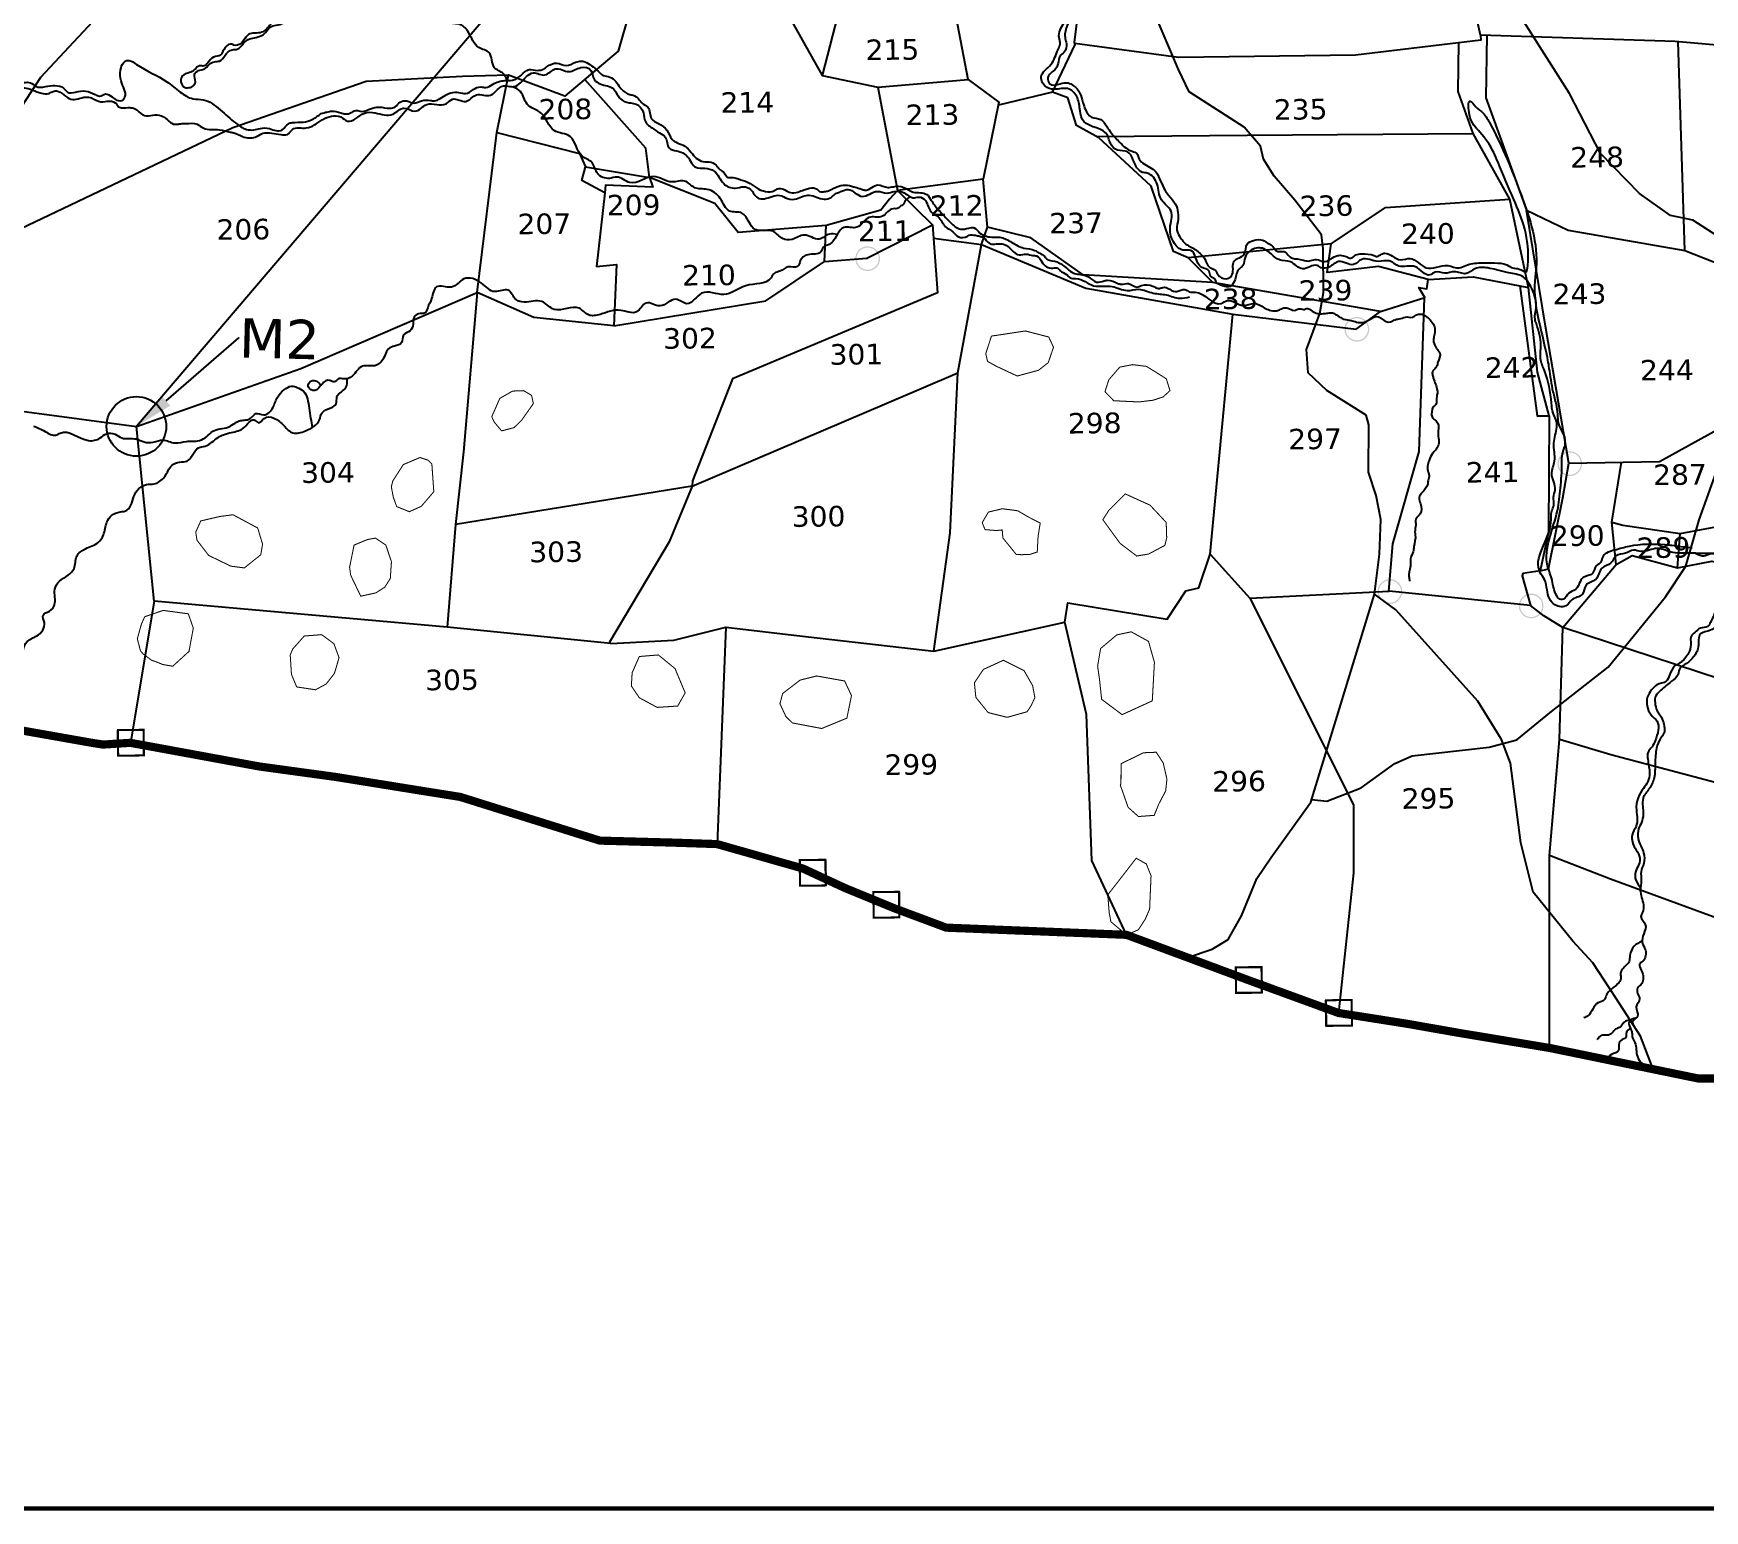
# Model space of a CAD drawing. Header units: inches. Extents: x 738765 to 747376, y 1643863 to 1647570.
# Drawn here: x 743136 to 744769, y 1643863 to 1645306 of the extents above; entities that cross this region are included whole.
import ezdxf
from ezdxf import colors
from ezdxf.entities.mleader import LeaderData, LeaderLine
from ezdxf.enums import TextEntityAlignment as Align
from ezdxf.math import Vec2, Vec3

# ---------------------------------------------------------------- set-up
doc = ezdxf.new("R2010")
doc.units = ezdxf.units.IN
doc.header["$MEASUREMENT"] = 0
doc.linetypes.add('ACAD_ISO02W100', pattern=[15, 12, -3])
doc.linetypes.add('DOT2', pattern=[0.125, 0, -0.125])
for name, color, linetype in [('HILLL', 17, 'Continuous'), ('PLOT', 7, 'Continuous'), ('PLOT NO', 7, 'Continuous'), ('ROADS', 6, 'Continuous'), ('TANKS-STREAM', 4, 'Continuous'), ('VILLAGE BOUNDRY', 5, 'Continuous'), ('VILLAGE STONES', 240, 'Continuous')]:
    doc.layers.add(name, color=color, linetype=linetype)
doc.styles.get("Standard").update_dxf_attribs({"font": 'verdana.ttf'})

msp = doc.modelspace()

# ---------------------------------------------------------------- hatches: boundary and pattern name
at = {"layer": 'VILLAGE STONES'}
h = msp.add_hatch(color=256, dxfattribs=at)
edge = h.paths.add_edge_path(flags=16)
edge.add_arc((743951.6, 1645085.9), 10.8, 0.6075, 360.6075)
edge = h.paths.add_edge_path()
edge.add_arc((743951.6, 1645085.9), 12.1, 0.6075, 360.6075)
h = msp.add_hatch(color=256, dxfattribs=at)
edge = h.paths.add_edge_path(flags=16)
edge.add_arc((744429.6, 1645016.9), 10.8, 0.6075, 360.6075)
edge = h.paths.add_edge_path()
edge.add_arc((744429.6, 1645016.9), 12.1, 0.6075, 360.6075)
h = msp.add_hatch(color=256, dxfattribs=at)
edge = h.paths.add_edge_path(flags=16)
edge.add_arc((744637.6, 1644885.7), 10.8, 0.6075, 360.6075)
edge = h.paths.add_edge_path()
edge.add_arc((744637.6, 1644885.7), 12.1, 0.6075, 360.6075)
h = msp.add_hatch(color=256, dxfattribs=at)
edge = h.paths.add_edge_path(flags=16)
edge.add_arc((744461.9, 1644760.8), 10.8, 0.6075, 360.6075)
edge = h.paths.add_edge_path()
edge.add_arc((744461.9, 1644760.8), 12.1, 0.6075, 360.6075)
h = msp.add_hatch(color=256, dxfattribs=at)
edge = h.paths.add_edge_path(flags=16)
edge.add_arc((744599.9, 1644746.8), 10.8, 0.6075, 360.6075)
edge = h.paths.add_edge_path()
edge.add_arc((744599.9, 1644746.8), 12.1, 0.6075, 360.6075)

# ---------------------------------------------------------------- linework, layer by layer
at = {"layer": 'HILLL', "linetype": 'DOT2', "const_width": 1}
for points in [[(744076.8, 1644981.1), (744097.7, 1644971.3), (744118.5, 1644976.9), (744128, 1644984.3), (744133.2, 1644999.4), (744128.5, 1645009.4), (744111.5, 1645013.8), (744105.7, 1645015.3), (744091.9, 1645013.2), (744072.6, 1645010.3), (744067, 1644993.3), (744068.7, 1644985.6), (744076.8, 1644981.1)], [(744183.5, 1644956), (744192, 1644947.2), (744203.6, 1644946.6), (744216.7, 1644946), (744230.2, 1644947.6), (744240.2, 1644950.8), (744247, 1644957), (744243.4, 1644968.6), (744232.6, 1644975.4), (744224, 1644980.7), (744210.5, 1644982.4), (744197.9, 1644980), (744187.2, 1644967.6), (744183.5, 1644956)], [(743584.3, 1644931.5), (743592.2, 1644949.5), (743604.7, 1644956.6), (743615.5, 1644957), (743623.2, 1644952.4), (743625, 1644944.4), (743613.4, 1644928), (743606.1, 1644920.9), (743594, 1644917.7), (743586.9, 1644926.1), (743584.3, 1644931.5)], [(743487.6, 1644868.8), (743497.9, 1644884.8), (743514.2, 1644891.7), (743522, 1644889.1), (743525.8, 1644885.3), (743527.7, 1644858.3), (743515.4, 1644844), (743503.8, 1644838.8), (743491.4, 1644843.8), (743488.1, 1644853.1), (743486.2, 1644863.1), (743487.6, 1644868.8)], [(744198.2, 1644807.9), (744214.5, 1644795.5), (744226.2, 1644797.5), (744242, 1644805.9), (744243.8, 1644813.3), (744243.3, 1644828.3), (744233.4, 1644838.9), (744227.5, 1644845.2), (744210.2, 1644853), (744203.3, 1644856.2), (744187.1, 1644839.9), (744181.4, 1644831), (744198.2, 1644807.9)], [(743296.3, 1644811), (743307.7, 1644796.1), (743329.5, 1644785.6), (743342.6, 1644783.9), (743352.4, 1644791.8), (743358.6, 1644796.7), (743360.4, 1644807.1), (743355.6, 1644822.9), (743331.5, 1644835.8), (743319, 1644834.2), (743300, 1644829.8), (743295.1, 1644818.9), (743296.3, 1644811)], [(744063.5, 1644828.1), (744069.5, 1644838.4), (744083.2, 1644841.7), (744098.3, 1644839.7), (744108.1, 1644833.9), (744120.2, 1644827.7), (744118.1, 1644814.5), (744117.3, 1644799.4), (744110, 1644797.1), (744102.4, 1644796.8), (744096.8, 1644797), (744083.7, 1644813.2), (744083.1, 1644821), (744077.5, 1644820.4), (744066.3, 1644821.3), (744063.5, 1644828.1)], [(743445.4, 1644784.5), (743449.8, 1644806.2), (743463.1, 1644811.7), (743470.7, 1644813), (743480.8, 1644806.2), (743486.3, 1644790), (743485.2, 1644773.6), (743479.8, 1644765.1), (743471, 1644759.5), (743456.3, 1644756.3), (743446.5, 1644776.7), (743445.4, 1644784.5)], [(743272.6, 1644687.9), (743288.5, 1644702.4), (743292.7, 1644725.1), (743287.8, 1644739.1), (743263.3, 1644742.4), (743245.2, 1644736.2), (743242, 1644729), (743238, 1644714.7), (743241.1, 1644702.8), (743243.8, 1644699.8), (743251.9, 1644693.8), (743258, 1644691.6), (743262.8, 1644689.6), (743272.6, 1644687.9)], [(743389.9, 1644704.8), (743401.1, 1644717.4), (743418.2, 1644718.7), (743430.1, 1644709.9), (743435.1, 1644696.2), (743430.6, 1644680.9), (743422.6, 1644670.6), (743412.1, 1644664.9), (743393.7, 1644667.7), (743388.6, 1644680), (743387.4, 1644698.9), (743389.9, 1644704.8)], [(744180.2, 1644655.6), (744200.2, 1644640.6), (744229.7, 1644654.1), (744231.8, 1644691.6), (744226, 1644712.2), (744209.1, 1644721.5), (744195, 1644718.5), (744179.2, 1644705.2), (744176.3, 1644688), (744178.2, 1644674.6), (744180.2, 1644655.6)], [(743721.5, 1644681.6), (743728.5, 1644697.4), (743747.1, 1644698.9), (743763.4, 1644685.6), (743773.3, 1644661.9), (743766, 1644649), (743745.9, 1644647.7), (743728.5, 1644657.1), (743720.7, 1644668.6), (743721.5, 1644681.6)], [(744057.3, 1644657.5), (744069.4, 1644642.6), (744088, 1644638), (744107.5, 1644643.5), (744111.1, 1644649.1), (744115, 1644657.1), (744112.8, 1644668.9), (744104.4, 1644683.6), (744084.2, 1644693.7), (744064.7, 1644684.8), (744055.9, 1644671.8), (744057.3, 1644657.5)], [(743878.1, 1644632.5), (743906.7, 1644627.1), (743931.3, 1644637.2), (743935.8, 1644659.2), (743929.1, 1644673.5), (743901.7, 1644678.4), (743885.5, 1644674.3), (743868.5, 1644661.2), (743865.9, 1644651.3), (743871.7, 1644638.7), (743878.1, 1644632.5)], [(744199.1, 1644573.6), (744199.2, 1644592.7), (744221.1, 1644603.4), (744233.6, 1644603.9), (744240.4, 1644593.4), (744244, 1644577.7), (744242.8, 1644566.2), (744236, 1644553.2), (744231.6, 1644542.3), (744216.2, 1644541.1), (744206.1, 1644550.1), (744198.5, 1644571.7), (744199.1, 1644573.6)], [(744187.6, 1644447.2), (744186.2, 1644464.6), (744202.6, 1644485.7), (744214, 1644500.4), (744223.9, 1644494.8), (744228.5, 1644483.2), (744227.7, 1644464.9), (744227.1, 1644450.7), (744222.9, 1644441), (744216.1, 1644430.5), (744204.5, 1644425.6), (744189.3, 1644438.3), (744187.6, 1644447.2)]]:
    msp.add_lwpolyline(points, dxfattribs=at)
at = {"layer": 'PLOT', "color": 5, "const_width": 4.23}
msp.add_lwpolyline([(738766.6, 1647314.5), (747349.1, 1647314.5), (747349.1, 1643865.5), (738766.6, 1643865.5)], close=True, dxfattribs=at)
at = {"layer": 'PLOT', "color": 3}
msp.add_lwpolyline([(738766.6, 1647314.5), (747349.1, 1647314.5), (747349.1, 1643865.5), (738766.6, 1643865.5)], close=True, dxfattribs=at)
at = {"layer": 'PLOT'}
for points in [[(744918.7, 1645413.3), (744920.4, 1645409.4), (744914.9, 1645282.7), (744740.5, 1645298), (744550.4, 1645304.2), (744524, 1645423.9)], [(743961.5, 1645253.5), (744049.8, 1645260.9), (744032.1, 1645353.1), (743939.6, 1645391.2), (743907.1, 1645264.9)], [(744132.1, 1645248.4), (744154.4, 1645295), (744153.6, 1645297.1), (744158.9, 1645339.2), (744131.7, 1645395.5)], [(743855, 1645357.8), (743907.1, 1645264.9), (743961.5, 1645253.5), (743980.9, 1645152.5), (744015, 1645118.8), (744019.9, 1645052.5), (743819.6, 1644968.5), (743780.5, 1644868.8), (743780.1, 1644863.6), (743757.8, 1644809.3), (743699.5, 1644711.3), (743700.5, 1644710.2), (743762.3, 1644713.4), (743813, 1644726), (743804.5, 1644514.2)], [(743718.5, 1645326), (743707.7, 1645288.5), (743655.8, 1645244.6), (743600.7, 1645265.1), (743555.7, 1645263.9), (743461.6, 1645259), (743331.3, 1645213.5), (743103.3, 1645105.2), (743022.3, 1645092.2)], [(744550.4, 1645304.2), (744550.8, 1645299.3), (744428.4, 1645284.7), (744255.3, 1645282.5), (744154, 1645296.1)], [(744175.2, 1645205.1), (744322.3, 1645206.6), (744543.2, 1645208.2), (744528.6, 1645249), (744529.2, 1645296.7)], [(744556.5, 1645304), (744555.5, 1645242.9), (744595.5, 1645133.3), (744636.1, 1645113.8), (744750.1, 1645094), (744917.6, 1645028.1)], [(744750.1, 1645094), (744743.4, 1645297.8)], [(743397.8, 1644978.7), (743570, 1645053), (743589.4, 1645209.1), (743600.7, 1645265.1)], [(743589.4, 1645209.1), (743670.2, 1645188.6), (743675.9, 1645175.6), (743738.5, 1645165.1), (743735, 1645193.7), (743675.2, 1645261)], [(744049.8, 1645260.9), (744079.9, 1645238.6), (744064.3, 1645163.5), (743980.9, 1645152.5)], [(744062.7, 1645099.7), (744164.7, 1645057.1), (744308.4, 1645031.7), (744428.8, 1645017.2), (744452.6, 1645034.3), (744496.1, 1645047.9), (744490.3, 1645057.6), (744498, 1645056.6), (744499.4, 1645065.7), (744450.6, 1645078.3), (744400.7, 1645072.5), (744404.6, 1645100.5), (744264.7, 1645086.7), (744250.4, 1645092.8), (744228.6, 1645156.8), (744177.4, 1645203.9), (744155.7, 1645216.1), (744147.2, 1645242.9), (744132.1, 1645248.4), (744079.4, 1645235.9)], [(744404.6, 1645100.5), (744457.7, 1645135.7), (744579.1, 1645144), (744543.2, 1645208.2)], [(743738.5, 1645165.1), (743741.6, 1645155.6), (743695.4, 1645157.7), (743694.7, 1645150.1), (743672.3, 1645162.3), (743675.9, 1645175.6)], [(743703.6, 1645020.3), (743852, 1645044.7), (743909.5, 1645083.1), (743910.9, 1645118.4), (743825, 1645111.5), (743802.4, 1645139.9), (743738.5, 1645165.1)], [(744016, 1645105.9), (744062.7, 1645099.7), (744068.8, 1645116.6), (744064.3, 1645163.5)], [(743694.7, 1645150.1), (743686.8, 1645078.1), (743706.3, 1645080.3), (743703.6, 1645020.3), (743625.4, 1645028.3), (743570, 1645053), (743556.6, 1644897.3), (743548.8, 1644826.2), (743540.8, 1644726.2), (743254.4, 1644751.3), (743237.1, 1644922.1)], [(743980.9, 1645152.5), (743972.8, 1645143.9), (743964.5, 1645133.1), (743910.9, 1645118.4)], [(744588.8, 1645059.4), (744597.3, 1645057.8), (744579.1, 1645144)], [(744608.7, 1644781.2), (744616.8, 1644782.9), (744630.8, 1644852.2), (744636.8, 1644886.1), (744614, 1645020), (744595.5, 1645133.3)], [(743909.5, 1645083.1), (743950.8, 1645086.3), (744015, 1645118.8)], [(744288.9, 1645062.6), (744162.1, 1645070), (744110.9, 1645106.2), (744068.8, 1645116.6)], [(743780.1, 1644863.6), (743970.2, 1644944.8), (744039.8, 1644974.5), (744062.7, 1645099.7)], [(744452.6, 1645034.3), (744288.9, 1645062.6), (744264.7, 1645086.7)], [(744499.4, 1645065.7), (744543.2, 1645068.3), (744588.8, 1645059.4), (744605.8, 1644932.5), (744617.4, 1644932.4), (744616.8, 1644819.1), (744608.7, 1644781.2), (744591.8, 1644778.5), (744591.1, 1644776.2), (744599.1, 1644747.2)], [(744460.9, 1644761.1), (744464.6, 1644807.5), (744490.6, 1644897.5), (744495.6, 1645047.7)], [(744617.4, 1644932.4), (744606.2, 1644975), (744597.3, 1645057.8)], [(744016.1, 1644702.5), (744144.2, 1644730.8), (744147.3, 1644749.7), (744244.2, 1644733.7), (744262.4, 1644761.5), (744275.2, 1644764.3), (744286.1, 1644797.4), (744308.4, 1645031.7)], [(742937.2, 1644966.1), (743017.6, 1644951.2), (743237.1, 1644922.1), (743397.8, 1644978.7)], [(743813, 1644726), (743882.5, 1644717.8), (744016.1, 1644702.5), (744032.1, 1644818.1), (744039.8, 1644974.5)], [(744636.8, 1644886.1), (744725.3, 1644887.8), (744813.1, 1644936.3)], [(744682.8, 1644787.2), (744678.6, 1644828.5), (744688.2, 1644887.1)], [(743780.1, 1644863.6), (743548.8, 1644826.2)], [(744678.6, 1644828.5), (744689.5, 1644825.7), (744745.6, 1644817.5), (744790.7, 1644825.9)], [(744742.9, 1644784), (744745.6, 1644817.5)], [(744286.1, 1644797.4), (744325, 1644754.4), (744426.4, 1644552.4), (744426.4, 1644486.1), (744411.6, 1644349.3)], [(745027.4, 1644595.5), (744630.8, 1644725.6), (744682.8, 1644787.2), (744698.6, 1644796), (744742.9, 1644784), (744776.5, 1644790.6), (744831.8, 1644777.8), (744960.5, 1644740.8)], [(743254.4, 1644751.3), (743231.2, 1644613.1)], [(744325, 1644754.4), (744461.1, 1644761.1)], [(744631, 1644725.8), (744612.2, 1644737.2), (744599.1, 1644747.2), (744461.1, 1644761.1)], [(743700.5, 1644710.2), (743540.8, 1644726.2)], [(744204.5, 1644425.6), (744170.5, 1644498.1), (744165.4, 1644640.7), (744144.2, 1644730.8)], [(744617.7, 1644315.1), (744617.9, 1644503), (744627.6, 1644616.2), (744630.8, 1644725.6)], [(745007.1, 1644514), (744677.7, 1644601.3), (744627.6, 1644616.2)], [(744956.9, 1644377.9), (744852.2, 1644415.9), (744677.5, 1644479.9), (744617.9, 1644503)]]:
    msp.add_lwpolyline(points, dxfattribs=at)
at = {"layer": 'PLOT NO'}
for points in [[(743244.1, 1644625.8), (743244.4, 1644600.8), (743219.3, 1644600.5), (743219, 1644625.6), (743244.1, 1644625.8)], [(743910.3, 1644498.9), (743910.6, 1644473.8), (743885.5, 1644473.5), (743885.3, 1644498.6), (743910.3, 1644498.9)], [(743982.3, 1644467.6), (743982.5, 1644442.6), (743957.5, 1644442.3), (743957.2, 1644467.4), (743982.3, 1644467.6)], [(744336.4, 1644394.1), (744336.6, 1644369.1), (744311.6, 1644368.8), (744311.3, 1644393.9), (744336.4, 1644394.1)], [(744424.5, 1644362), (744424.8, 1644336.9), (744399.7, 1644336.7), (744399.4, 1644361.7), (744424.5, 1644362)]]:
    msp.add_lwpolyline(points, dxfattribs=at)
at = {"layer": 'ROADS'}
for points in [[(744848.5, 1645065.3), (744757.8, 1645123.6), (744736, 1645128), (744705.8, 1645149.4), (744667.8, 1645188.7), (744637.5, 1645247.1), (744577.9, 1645341.3), (744511.7, 1645419.4), (744404.7, 1645488.7), (744320.2, 1645534.8), (744310.7, 1645556.3), (744303.3, 1645594.4), (744149.1, 1645735.4), (744123.6, 1645760.2), (744120.8, 1645761.7)], [(742772.4, 1644654.8), (742799, 1644718.6), (742849.2, 1644846.4), (742956.6, 1644976.4), (743111.5, 1645213.8), (743143.6, 1645263.1), (743217.6, 1645342.4)], [(744719.1, 1644294.3), (744706.8, 1644326.7), (744682.2, 1644364.5), (744660.3, 1644398.1), (744640.6, 1644419.4), (744601.7, 1644467.4), (744589.9, 1644515.5), (744579.8, 1644593.2), (744570.8, 1644616.4), (744547.9, 1644653.8), (744467.6, 1644743.1), (744446.9, 1644758.2), (744451.6, 1644797.4), (744453, 1644831.1), (744448.4, 1644854.5), (744441, 1644877.5), (744441.4, 1644923.7), (744438.8, 1644933), (744400.3, 1644957.1), (744382, 1644974.4), (744380.4, 1644997.2), (744393.4, 1645032.2), (744397, 1645052.7), (744396.6, 1645095.6), (744395.1, 1645109.1), (744369, 1645142.9), (744348.7, 1645166.3), (744338.4, 1645183.2), (744335.5, 1645195.8), (744319.5, 1645214.2), (744265.6, 1645248.7), (744255.2, 1645270.7), (744231, 1645327.8)], [(744385.2, 1644557.6), (744400.1, 1644556.1), (744433.8, 1644569.1), (744466.6, 1644592.9), (744483.7, 1644600.3), (744558.9, 1644609), (744585.8, 1644616), (744618.1, 1644642.3), (744675, 1644687.1), (744731.3, 1644755.7), (744750.9, 1644785.6), (744764, 1644831), (744803.1, 1644939.5)], [(744264, 1644403.5), (744288.3, 1644411.5), (744303.9, 1644421.1), (744317, 1644444.1), (744331.9, 1644480.5), (744345.6, 1644500.7), (744384.5, 1644555.3), (744446.9, 1644758.2)]]:
    msp.add_lwpolyline(points, dxfattribs=at)
at = {"layer": 'TANKS-STREAM'}
for points in [[(742452, 1645672.5), (742462.8, 1645672.8), (742477.4, 1645677.6), (742487.2, 1645674.8), (742497.3, 1645678.8), (742508.3, 1645676.3), (742523.6, 1645678.9), (742537.3, 1645674.6), (742553.4, 1645676.3), (742564.6, 1645670.7), (742578, 1645668.6), (742589.7, 1645659.1), (742593.5, 1645651.8), (742600.1, 1645648.5), (742608, 1645637), (742614.2, 1645625.1), (742626.2, 1645616.7), (742632.4, 1645602.6), (742641.5, 1645599.2), (742650.3, 1645596.8), (742655.6, 1645595.1), (742661.8, 1645586.6), (742676.7, 1645585.5), (742686, 1645577.6), (742694.6, 1645571.1), (742703.6, 1645570.8), (742710.1, 1645569.3), (742721.8, 1645558), (742739, 1645554.7), (742745.9, 1645546), (742749.7, 1645538.5), (742758.6, 1645534.8), (742765, 1645532.8), (742773.4, 1645524), (742781.3, 1645519.4), (742789.8, 1645515.1), (742795.7, 1645513.7), (742801.6, 1645504.1), (742804.8, 1645495.7), (742813.1, 1645490.9), (742818.6, 1645488.7), (742825.8, 1645481.5), (742830.6, 1645476.4), (742838.7, 1645473.8), (742848.8, 1645467.5), (742854.5, 1645464.3), (742859.8, 1645462.9), (742869.8, 1645453.5), (742876, 1645446.1), (742889.5, 1645440.9), (742898.1, 1645432.7), (742904.3, 1645427.6), (742916, 1645424.3), (742923.9, 1645416.5), (742930.6, 1645408.9), (742942.3, 1645404.4), (742951.5, 1645398.3), (742955.8, 1645391.2), (742960.2, 1645386.7), (742972.6, 1645382.5), (742976.8, 1645374.2), (742991.9, 1645362.2), (742997, 1645355.7), (743004.2, 1645348.9), (743007.9, 1645341.7), (743009.2, 1645336.2), (743013.7, 1645331.4), (743015.7, 1645324.8), (743018.2, 1645321), (743017.4, 1645313.7), (743018.3, 1645308.4), (743023.5, 1645299.7), (743032.4, 1645297), (743039.9, 1645292.7), (743045.8, 1645285.7), (743050.3, 1645282.3), (743055.3, 1645282.2), (743062.4, 1645277.8), (743067.5, 1645274.5), (743072.3, 1645275.2), (743079.3, 1645272.5), (743086.9, 1645268), (743089.6, 1645264.6), (743097.9, 1645263.4), (743107.5, 1645262.6), (743116.4, 1645258.5), (743126.9, 1645257.8), (743133.6, 1645257.7), (743139.3, 1645254), (743142.9, 1645253.3), (743148.4, 1645253.9), (743157.8, 1645254.9), (743165.9, 1645252.4), (743169.7, 1645248.6), (743177.7, 1645248.6), (743187.7, 1645249.5), (743196.7, 1645246.2), (743201.2, 1645244.7), (743206.8, 1645246.7), (743213.3, 1645243.9), (743217.8, 1645240.8), (743224.2, 1645241.1), (743225.9, 1645243.6), (743222.1, 1645259.4), (743221.7, 1645270.1), (743224.8, 1645277.6), (743227.5, 1645279.3), (743237.3, 1645275.6), (743266.7, 1645258.7), (743279.9, 1645248.5), (743292.5, 1645242.1), (743302.5, 1645241.1), (743319, 1645231.2), (743334, 1645218.4), (743344.7, 1645212.1), (743351.7, 1645211.7), (743358.2, 1645213.1), (743367.2, 1645212.9), (743373.5, 1645210.9), (743379.5, 1645211.8), (743385.6, 1645217.7), (743389.4, 1645218.8), (743400.1, 1645219.3), (743408.8, 1645221.8), (743413.5, 1645224.6), (743417.7, 1645227.5), (743423.3, 1645229.1), (743428, 1645229.9), (743436.8, 1645228.3), (743441.3, 1645227.2), (743447.1, 1645228.6), (743449.8, 1645230.4), (743457.6, 1645229.7), (743465.9, 1645232.3), (743474.1, 1645233.9), (743484.8, 1645232.8), (743489.9, 1645234.1), (743494.7, 1645238.7), (743501.4, 1645240), (743508.4, 1645237.8), (743515.7, 1645240.1), (743524.3, 1645240.5), (743528.5, 1645240), (743534, 1645242.3), (743540.4, 1645246.2), (743548.3, 1645248.4), (743555.6, 1645247.4), (743558.5, 1645247.1), (743566.3, 1645251), (743573.6, 1645253.6), (743578.6, 1645253), (743585.1, 1645256), (743597.2, 1645259.8), (743602.3, 1645259.8), (743611.1, 1645263.4), (743616.5, 1645268.3), (743620.9, 1645270.6), (743628.9, 1645269.8), (743635.5, 1645271.4), (743638.3, 1645273.4), (743647.9, 1645276.8), (743656.9, 1645274.6), (743666.3, 1645277.7), (743671.6, 1645278.8), (743684.9, 1645271.9), (743689.3, 1645268), (743693.4, 1645264.8), (743699.8, 1645263.3), (743705.5, 1645259), (743709.6, 1645253.3), (743713.9, 1645248.8), (743718.1, 1645246.5), (743722.4, 1645245.5), (743727.8, 1645241.9), (743731.5, 1645237.4), (743736.8, 1645233.9), (743740.3, 1645222.6), (743747.3, 1645217.8), (743755.4, 1645211.5), (743760.5, 1645202.4), (743766, 1645198.8), (743773, 1645195.8), (743779.2, 1645189.6), (743784.2, 1645184.1), (743790.5, 1645180.7), (743798.7, 1645180.1), (743804.8, 1645175.6), (743807.5, 1645172.6), (743811.5, 1645169.7), (743813.9, 1645165.8), (743820.3, 1645165.1), (743825.5, 1645163.7), (743834.3, 1645160.7), (743836.9, 1645159.3), (743844.6, 1645154.1), (743851.8, 1645151.6), (743860.4, 1645152.3), (743863.2, 1645154), (743866.4, 1645154.4), (743877.8, 1645150.1), (743885.1, 1645151.6), (743890.4, 1645153.5), (743894.9, 1645154.8), (743902.2, 1645153.7), (743904.7, 1645151.6), (743909.2, 1645151.4), (743913.3, 1645152.1), (743915.9, 1645153.3), (743919.4, 1645155.1), (743927.6, 1645157.6), (743935.9, 1645156.7), (743939.3, 1645155.7), (743945.6, 1645153.9), (743948.9, 1645152.8), (743955.7, 1645155.4), (743961.6, 1645158), (743971.3, 1645155.4), (743976.7, 1645156.2), (743986.8, 1645155.5), (743996.1, 1645150.8), (744003.2, 1645150.3), (744009.3, 1645148.6), (744013.8, 1645142.8), (744020.1, 1645134.3), (744024.7, 1645129.4), (744032.8, 1645120.9), (744042.2, 1645114.7), (744050.3, 1645115.7), (744055.8, 1645115.9), (744061.3, 1645110.9), (744074.7, 1645107), (744077.6, 1645107), (744083.6, 1645106.1), (744086.6, 1645104.9), (744098.3, 1645098.5), (744104.2, 1645096.3), (744115, 1645094), (744119.7, 1645091.3), (744124.4, 1645088.2), (744126.7, 1645085.3), (744131.5, 1645083.9), (744141.2, 1645080.4), (744152.5, 1645072), (744157.9, 1645070.6), (744164.4, 1645069.5), (744167.3, 1645068.1), (744175.2, 1645063), (744182.8, 1645064.3), (744186, 1645064.8), (744196.1, 1645061.8), (744199.6, 1645060.9), (744206.5, 1645061.5), (744214.8, 1645058.2), (744219.2, 1645059.7), (744230.3, 1645059.1), (744233.6, 1645057.5), (744236.7, 1645056.9), (744239.9, 1645057.8), (744246.8, 1645056), (744250.4, 1645054), (744257.5, 1645055.1), (744261.4, 1645055.8), (744265.9, 1645053.6), (744271.7, 1645053.3), (744297.1, 1645042.2), (744303, 1645044.9), (744318.7, 1645040.2), (744329.2, 1645042.2), (744335.5, 1645040.1), (744340.4, 1645037.3), (744345.5, 1645035.3), (744352.9, 1645035.5), (744357.1, 1645037.4), (744362.3, 1645037.6), (744368.2, 1645035.4), (744373.9, 1645037), (744378.6, 1645036.4), (744380.4, 1645037.1), (744385.9, 1645034.6), (744391.1, 1645032.5), (744396.9, 1645032.2), (744401.3, 1645032.7), (744405.7, 1645032.9), (744409.7, 1645030.9), (744415.2, 1645027.6), (744422.1, 1645025.7), (744427.9, 1645024.4), (744433.6, 1645023.4), (744441.5, 1645026.3), (744450.6, 1645029.1), (744454.1, 1645027), (744462.4, 1645024.1), (744466.9, 1645026.3), (744472.4, 1645027.4), (744478.8, 1645029), (744481.9, 1645028.5), (744489.9, 1645031.7), (744496.3, 1645030.3), (744499, 1645028.3), (744505.7, 1645018), (744505.5, 1645012.1), (744504.9, 1645009.5), (744504.5, 1645005.9), (744504.8, 1645003.7), (744506.1, 1645000.7), (744507.4, 1644998.2), (744510.6, 1644993.8), (744508.8, 1644984.8), (744507.5, 1644980.7), (744505.9, 1644978.5), (744504.7, 1644977.3), (744503.4, 1644975.1), (744503.4, 1644973.2), (744504.3, 1644969.2), (744508.2, 1644957.5), (744508.4, 1644955.6), (744507.6, 1644951.4), (744506.6, 1644943.5), (744504, 1644940.8), (744503, 1644936.8), (744502.7, 1644932.4), (744508.4, 1644925.7), (744509, 1644914.6), (744509.7, 1644907), (744508.2, 1644901.5), (744506, 1644898.6), (744503.5, 1644895.6), (744500.1, 1644888.9), (744499.2, 1644877.4), (744500.2, 1644874.2), (744499.2, 1644869.4), (744498.6, 1644865.1), (744493.2, 1644857.3), (744490.4, 1644852.6), (744491.7, 1644846.7), (744491.6, 1644836.6), (744487.3, 1644831.5), (744487.2, 1644825.8), (744486.3, 1644819.3), (744486.7, 1644816.2), (744485.3, 1644804.6), (744484.6, 1644799.6), (744482, 1644792.9), (744482.1, 1644787.5), (744481.1, 1644781.3), (744480.4, 1644776.6), (744480.6, 1644774.7), (744480.9, 1644772.3), (744480.9, 1644771.1)], [(744292.1, 1645061.9), (744291.1, 1645065.9), (744286.7, 1645068.7), (744285.2, 1645073.6), (744277.6, 1645077.7), (744267.4, 1645094), (744259.7, 1645094.3), (744251.4, 1645100.7), (744247.1, 1645115.9), (744248.1, 1645132.3), (744238.6, 1645143.5), (744234.4, 1645158.6), (744224.8, 1645169.4), (744220.1, 1645170.2), (744211.1, 1645182.2), (744205.2, 1645190.4), (744195.8, 1645191.9), (744187.8, 1645201), (744186, 1645206.4), (744162.8, 1645220), (744159.1, 1645230.3), (744156.5, 1645242.9), (744148.4, 1645251.5), (744135.8, 1645251.4), (744127, 1645253), (744121.1, 1645263.6), (744130.7, 1645275.4), (744137.6, 1645290.2), (744139.6, 1645295.4), (744138.6, 1645301.8), (744143.4, 1645316), (744145.8, 1645320.6), (744143.4, 1645333.4), (744146.4, 1645338.8), (744143.3, 1645348.8), (744139.4, 1645360), (744134, 1645364.1), (744128.9, 1645371.9), (744121.4, 1645376.7), (744114, 1645389.5), (744105.3, 1645395.2), (744092.8, 1645396.7), (744087.1, 1645394.3), (744076.9, 1645400.3), (744067.9, 1645400.2), (744062.5, 1645398.5), (744061, 1645397), (744053.1, 1645399.8), (744046.7, 1645401.8), (744037.2, 1645400.9), (744033.9, 1645398.5), (744031.5, 1645397.7), (744026.8, 1645401.3), (744022.2, 1645402.5), (744012.2, 1645402), (744007, 1645400.4), (743999.6, 1645403.4), (743994, 1645404.7), (743990.3, 1645403.8), (743986.3, 1645402.8), (743981.6, 1645402.4), (743972.8, 1645407.6), (743956.9, 1645417.4), (743957.8, 1645424.1), (743958.9, 1645425.1), (743960.3, 1645426.3), (743961.1, 1645426.9), (743963.9, 1645426.8), (743967.2, 1645426), (743968.9, 1645422), (743969.5, 1645418.4), (743976.1, 1645409.6), (743983.4, 1645409), (743986.8, 1645407.6), (743989.7, 1645409.5), (743999.1, 1645408.3), (744007, 1645404.5), (744021.1, 1645408.5), (744032.9, 1645403.3), (744042, 1645408.2), (744058.4, 1645403.8), (744071.1, 1645405.6), (744086, 1645401), (744096.4, 1645401), (744099.3, 1645403), (744110.2, 1645398.4), (744121.7, 1645390.5), (744125.5, 1645382.2), (744135.5, 1645374.6), (744141, 1645363.7), (744146.5, 1645357.5), (744148.5, 1645350.4), (744150.5, 1645343.5), (744151.3, 1645329), (744151.9, 1645323.8), (744148.4, 1645316.6), (744146.2, 1645312.5), (744144.7, 1645300.7), (744145.9, 1645296), (744143.6, 1645287.7), (744139.5, 1645283.4), (744137.6, 1645276.8), (744136.3, 1645272.9), (744132, 1645268.2), (744127.6, 1645262.7), (744129.6, 1645256.6), (744139.7, 1645256.6), (744147.4, 1645257.5), (744152.8, 1645254.8), (744158.7, 1645248), (744162, 1645238.4), (744164.3, 1645231.5), (744170.3, 1645224.2), (744179.4, 1645221.8), (744185.3, 1645214.8), (744189.8, 1645208.5), (744198.6, 1645198.8), (744209.9, 1645190.8), (744214.6, 1645188.5), (744215.5, 1645186.5), (744219, 1645180.4), (744231.8, 1645172), (744236.8, 1645164), (744241.1, 1645154.6), (744244.5, 1645149.1), (744247.8, 1645145.2), (744253.2, 1645137.3), (744254.9, 1645128.9), (744255, 1645124.3), (744253.6, 1645114.6), (744254.7, 1645110.8), (744258, 1645105.3), (744261.5, 1645101.1), (744271.5, 1645094.8), (744276.5, 1645090.8), (744281.3, 1645085.1), (744285.2, 1645077.8), (744290.2, 1645075.3), (744295.4, 1645068.6), (744304.2, 1645066.8), (744307.8, 1645070.3), (744309.6, 1645083.6), (744319.6, 1645090.2), (744322.4, 1645100.1), (744328.5, 1645103.6), (744337.8, 1645103.8), (744342.3, 1645101.1), (744345.7, 1645099.4), (744352.4, 1645092.9), (744358.6, 1645092.8), (744363.3, 1645088.5), (744366.8, 1645086.3), (744371.2, 1645085.7), (744377.4, 1645084.4), (744382, 1645083.6), (744387.4, 1645084.9), (744390.2, 1645085.1), (744397.2, 1645083.1), (744408.9, 1645088.3), (744413.2, 1645089.2), (744419.7, 1645087.6), (744423.7, 1645086.4), (744428.6, 1645089.5), (744434.2, 1645090.6), (744446.5, 1645088.9), (744449.3, 1645088), (744453.8, 1645090.3), (744456.8, 1645091.2), (744472.3, 1645084.8), (744481.6, 1645086.1), (744497.2, 1645077), (744518.4, 1645079.1), (744529.5, 1645076.9), (744536, 1645079.2), (744550.6, 1645081.8), (744564.1, 1645081.7), (744576.2, 1645079.8), (744581.8, 1645076.8), (744588.1, 1645075.8), (744594.9, 1645073.2), (744596.6, 1645079), (744582.9, 1645143.7), (744567.5, 1645180.1), (744563.3, 1645189.6), (744549.9, 1645209.4), (744539.6, 1645226.3), (744540.4, 1645239.8), (744545.7, 1645234.3), (744552.9, 1645228), (744559.8, 1645217.7), (744590.3, 1645147.7), (744604.8, 1645076.6), (744603.4, 1645063.4), (744610.5, 1645011.6), (744616, 1644986.5), (744617.3, 1644979.1), (744621.2, 1644955.9), (744624.2, 1644943.6), (744625.5, 1644934.2), (744626.6, 1644924.6), (744632.8, 1644909.5), (744632.5, 1644902.2)], [(743599.6, 1645259.8), (743595.8, 1645266.4), (743586.8, 1645272.7), (743581.9, 1645286.9), (743571.7, 1645292), (743561.4, 1645307.3), (743553.9, 1645314.4), (743542, 1645316.8), (743533.2, 1645328.2), (743526.9, 1645332.2), (743517.5, 1645333.2), (743507.6, 1645342.5), (743495.7, 1645344.5), (743475.9, 1645349.2), (743458.3, 1645343.7), (743454, 1645343.6), (743446.2, 1645347.2), (743432, 1645341), (743427.1, 1645338), (743418.2, 1645338.7), (743408.3, 1645334), (743403, 1645332.9), (743394.6, 1645325.1), (743389, 1645326.7), (743382.2, 1645321.9), (743379.8, 1645319), (743373.2, 1645318.2), (743368, 1645314.6), (743359.6, 1645307), (743346.5, 1645304.7), (743341.9, 1645298.8), (743333.5, 1645294.2), (743329.2, 1645295.5), (743322.4, 1645289.9), (743319.3, 1645284.7), (743312.5, 1645282.7), (743306.8, 1645277.2), (743303.2, 1645274.1), (743298.8, 1645274.2), (743294, 1645270.6), (743288.9, 1645267.6), (743283.3, 1645265.5), (743280.5, 1645260.9), (743281.4, 1645256.4), (743283.5, 1645253.6), (743288.5, 1645253), (743292.2, 1645254.3), (743294.7, 1645258.7), (743293.8, 1645265.6), (743297.7, 1645269.5), (743303.3, 1645271), (743308.1, 1645275.4), (743313.4, 1645278.2), (743318.4, 1645278.9), (743323.7, 1645284.5), (743330.8, 1645289.9), (743335.7, 1645290.4), (743341.7, 1645296.2), (743346.4, 1645299.8), (743358.7, 1645303.4), (743361.7, 1645305.1), (743367.7, 1645311.8), (743380.1, 1645316), (743386.6, 1645322.4), (743394.6, 1645325.1)], [(742963.6, 1645294.2), (742972, 1645293.1), (742979.6, 1645296.7), (742988.1, 1645294.1), (742996.6, 1645298.3), (743003.2, 1645298.2), (743012.7, 1645301.4), (743018.5, 1645296.7), (743023.8, 1645290.1), (743030.5, 1645290.9), (743040.4, 1645281.5), (743044.1, 1645279.2), (743048.9, 1645278.6), (743055.4, 1645276.1), (743062.7, 1645270), (743069.2, 1645267.9), (743075, 1645268.7), (743080.8, 1645264), (743086.3, 1645259.5), (743089.6, 1645257.3), (743099, 1645258.1), (743111.1, 1645254.1), (743115.2, 1645251.7), (743124.1, 1645252.4), (743131.3, 1645252.1), (743139.9, 1645248.8), (743144.3, 1645247.5), (743151.5, 1645247.2), (743154.7, 1645248.9), (743158.9, 1645249.7), (743173.2, 1645241.5), (743187.6, 1645243.7), (743193.2, 1645242.8), (743202.4, 1645239.1), (743210.9, 1645239.7), (743217.7, 1645237), (743220.5, 1645233.7), (743222.6, 1645233.3), (743230.6, 1645233.4), (743235.3, 1645232.5), (743243.3, 1645226.3), (743259.3, 1645226.1), (743267.5, 1645221.4), (743273.4, 1645217.4), (743277.4, 1645217.2), (743280.6, 1645217.7), (743285.6, 1645217.9), (743296.5, 1645217.1), (743302.5, 1645213.5), (743318.3, 1645211.8), (743328.8, 1645209.5), (743332.2, 1645208.9), (743340.9, 1645205.2), (743353.2, 1645204.7), (743360.6, 1645208.3), (743369.4, 1645208.4), (743378.3, 1645207.1), (743384.6, 1645207.2), (743389.5, 1645212.1), (743403.1, 1645213.5), (743418.6, 1645221.4), (743436.7, 1645224.3), (743443.5, 1645220.2), (743460, 1645227.9), (743470.5, 1645228.2), (743487.6, 1645227), (743498.8, 1645233), (743509.2, 1645229.9), (743520.9, 1645236.5), (743539.7, 1645237.2), (743545.9, 1645241.6), (743558.9, 1645239.5), (743569.4, 1645245.9), (743583.1, 1645245.4), (743594.4, 1645254.3), (743606, 1645253.9), (743618.2, 1645263.7), (743625, 1645267.4), (743636.3, 1645265.3), (743646.4, 1645271.2), (743659.8, 1645268.6), (743671.2, 1645272.5), (743681.2, 1645269.8), (743683.9, 1645261.8), (743695.5, 1645255), (743702.1, 1645252.7), (743709.7, 1645242.2), (743718.7, 1645238.2), (743724.1, 1645237.2), (743731.9, 1645230), (743733.6, 1645221.7), (743736.6, 1645216.9), (743740.9, 1645213.7), (743748.3, 1645208.7), (743753.8, 1645204.5), (743757.6, 1645194), (743764.9, 1645191.2), (743775.7, 1645185.4), (743783.7, 1645175.1), (743792.5, 1645174.2), (743801.5, 1645171.5), (743811, 1645159.2), (743822.3, 1645154.8), (743830.4, 1645156.1), (743837, 1645153.5), (743844.3, 1645145.2), (743858.2, 1645146.5), (743865.8, 1645147.7), (743873.4, 1645144.6), (743882.2, 1645144.3), (743888.5, 1645146.8), (743894.6, 1645147.8), (743909, 1645144), (743915.9, 1645145.7), (743917.3, 1645146.9), (743921, 1645149.7), (743925.4, 1645151.4), (743932.4, 1645153.6), (743939.5, 1645149.9), (743946.4, 1645146.7), (743961.1, 1645151.6), (743970.5, 1645149.9), (743977.5, 1645151.6), (743987.2, 1645150.2), (743992.5, 1645146.6), (743995.9, 1645145.4), (744001.7, 1645146.1), (744008, 1645142.6), (744013.5, 1645131.7), (744020.5, 1645126.7), (744027.7, 1645117.1), (744034.8, 1645112.1), (744040.4, 1645107.1), (744048.8, 1645107.7), (744050.7, 1645108.8), (744056.9, 1645108.7), (744060.9, 1645107.9), (744065.1, 1645106.3), (744069.9, 1645101.2), (744082.7, 1645100.4), (744088.7, 1645097.7), (744099.7, 1645089.6), (744106.7, 1645090.4), (744112.8, 1645089), (744116.7, 1645088.6), (744121.8, 1645082.7), (744126.5, 1645077.9), (744132.4, 1645076.7), (744137.5, 1645076.6), (744139.4, 1645074.2), (744145.9, 1645070.5), (744149, 1645067.4), (744155.1, 1645066.6), (744172.4, 1645059.5), (744190.5, 1645058.8), (744205.2, 1645054.8), (744216.3, 1645056), (744230.6, 1645052.3), (744243.7, 1645050.5), (744256.7, 1645047.2), (744266, 1645048.5)], [(743921.9, 1645109.4), (743914.3, 1645109.8), (743904.2, 1645105.1), (743889.7, 1645108.9), (743877.8, 1645104.6), (743868.4, 1645105.5), (743859.1, 1645112.6), (743841.6, 1645114.4), (743828.7, 1645130.4), (743816.7, 1645132.4), (743807.6, 1645144.5), (743794.8, 1645153.6), (743782.6, 1645155.2), (743772.8, 1645161.7), (743760.2, 1645160.8), (743742.5, 1645166.1), (743719.3, 1645160.2), (743706.6, 1645165.6), (743699.2, 1645164.3), (743687.8, 1645168.9), (743682.3, 1645179.7), (743672.6, 1645186.1), (743660.9, 1645205.2), (743645.2, 1645211.2), (743632.8, 1645227.8), (743618.8, 1645236.9), (743612.5, 1645249), (743604.8, 1645253.8)], [(743993.1, 1645146.2), (743988.5, 1645142.8), (743985.9, 1645138.4), (743984.1, 1645137.5), (743981.5, 1645135.1), (743976.4, 1645134.7), (743966, 1645127.3), (743952.8, 1645126), (743941.1, 1645116.5), (743928.3, 1645116.2), (743922.1, 1645109.8), (743914, 1645099.8), (743908.3, 1645097), (743905.9, 1645092.6), (743893, 1645089.8), (743885.8, 1645083.7), (743883.1, 1645078.2), (743874, 1645078), (743865.9, 1645073.7), (743860.5, 1645071.7), (743857.2, 1645067.2), (743832.6, 1645059.5), (743811, 1645050.9), (743789.4, 1645052.1), (743775, 1645041.9), (743764.2, 1645046.2), (743748.8, 1645039.8), (743735.2, 1645042.6), (743725.8, 1645034), (743710.4, 1645035.4), (743690.3, 1645031.5), (743678.7, 1645031), (743669.7, 1645037.5), (743645.4, 1645036.3), (743633.2, 1645044), (743615.9, 1645043.5), (743608.1, 1645046), (743600.4, 1645055), (743587.3, 1645053.7), (743574.4, 1645062), (743557.1, 1645066.1), (743545, 1645058.1), (743530.3, 1645058.3), (743525.5, 1645047.1), (743521.7, 1645038), (743518.9, 1645032.9), (743512.7, 1645032.1), (743508.5, 1645028.8), (743507.4, 1645021.8), (743504.5, 1645015.4), (743498, 1645011.4), (743496.1, 1645003.9), (743484.8, 1644998.9), (743477.8, 1644987.3), (743470.1, 1644981.4), (743458, 1644980.9), (743447.8, 1644971.2), (743439.8, 1644968.4), (743434.9, 1644968.8), (743430.2, 1644965.6), (743426.2, 1644967), (743418.5, 1644963.5), (743411.4, 1644957.2), (743405.3, 1644960.4), (743405.9, 1644964.8), (743410.9, 1644966.9), (743415.2, 1644964.6), (743417.2, 1644962)], [(744886.2, 1644813.2), (744863.4, 1644810.7), (744851, 1644808.9), (744839.5, 1644810.5), (744827.3, 1644807), (744815.7, 1644808.8), (744808.8, 1644804.8), (744796.6, 1644804.3), (744787.1, 1644800.4), (744757, 1644798.4), (744735.7, 1644799.6), (744722.8, 1644802.9), (744707.3, 1644799.9), (744700, 1644801.2), (744692, 1644798.2), (744683, 1644795.6), (744677.9, 1644788.8), (744669, 1644783.7), (744663, 1644772.7), (744653.5, 1644767), (744649.8, 1644758.1), (744639.5, 1644752.6), (744634.9, 1644747.5), (744623.1, 1644747.8), (744615.4, 1644762.5), (744612.9, 1644772.7), (744608.8, 1644779.1), (744619.2, 1644828.2), (744620.1, 1644839.5), (744622, 1644845.3), (744621.7, 1644853), (744623.3, 1644859.8), (744620, 1644876), (744622.8, 1644888.3), (744622, 1644905.8), (744623.5, 1644913.6), (744624.1, 1644928.8), (744621.4, 1644934.9), (744619.7, 1644944.8), (744612.8, 1644976.8), (744609.1, 1644988.2), (744609.4, 1645001.3), (744605, 1645022.3), (744603.7, 1645026.5), (744604.8, 1645038.2), (744600.5, 1645056.7), (744590.3, 1645069.1), (744583.6, 1645071), (744576.4, 1645072.4), (744566, 1645075.1), (744557.4, 1645076.8), (744544.9, 1645075.9), (744536.3, 1645071.3), (744524.9, 1645073.2), (744515.6, 1645071.6), (744506.1, 1645072.8), (744500.9, 1645070), (744486.8, 1645077.9), (744470.5, 1645078.7), (744461, 1645083.7), (744450.6, 1645083.2), (744434.3, 1645085.1), (744426.4, 1645080.2), (744411.8, 1645083), (744402.5, 1645077.6), (744394.7, 1645077.1), (744390.7, 1645079.3), (744376.6, 1645075.9), (744364.7, 1645082.8), (744354.1, 1645084.8), (744337.3, 1645096), (744325.4, 1645093.6), (744320.3, 1645087.1), (744318.3, 1645079.3), (744314.5, 1645075.7), (744310.6, 1645065.7), (744307.1, 1645059.6), (744292.1, 1645061.9)], [(743113.1, 1644662.9), (743111.2, 1644671.6), (743115.1, 1644680.2), (743123.8, 1644685.8), (743126.4, 1644702.3), (743130.4, 1644712), (743139.8, 1644717.5), (743147.2, 1644730.7), (743145.9, 1644737.9), (743152.1, 1644741.6), (743157.2, 1644747.9), (743157.4, 1644763), (743161.9, 1644771.1), (743170.3, 1644776.7), (743176.2, 1644783.4), (743178.8, 1644795.3), (743187.5, 1644802.7), (743199.7, 1644808.8), (743204.9, 1644816.1), (743208.3, 1644828.6), (743212.8, 1644835), (743221.2, 1644838.6), (743227.8, 1644840.2), (743232.5, 1644847.2), (743235.5, 1644855.7), (743241.4, 1644862.8), (743248.8, 1644865.6), (743254.3, 1644865.9), (743264.8, 1644873.3), (743271.8, 1644883.9), (743279.3, 1644887.3), (743286.8, 1644888.3), (743297.8, 1644901.3), (743304.3, 1644902.8), (743316.9, 1644911.4), (743328.2, 1644915.7), (743341, 1644920), (743347.4, 1644926.2), (743352.2, 1644928.6), (743356.4, 1644925.6), (743361.9, 1644929.9), (743371.3, 1644930.3), (743381.5, 1644922.6), (743390, 1644915.8), (743402.2, 1644917.8), (743415.9, 1644928.4), (743418.6, 1644935.5), (743427, 1644940.2), (743432.2, 1644944.2), (743433.1, 1644950.9), (743441.8, 1644960.1), (743443, 1644968.6)], [(743136.6, 1644922.4), (743147.9, 1644917.2), (743158.5, 1644913.6), (743162.5, 1644915.6), (743190.4, 1644908.3), (743201.7, 1644910.8), (743207.9, 1644915), (743216.2, 1644914.5), (743222.8, 1644910.9), (743236.9, 1644909.8), (743244.6, 1644906.9), (743253.6, 1644906.8), (743263, 1644908.8), (743274.8, 1644905.9), (743286.1, 1644907.4), (743298.7, 1644908.3), (743305.9, 1644912.2), (743311.7, 1644917.4), (743326.7, 1644921.4), (743337.6, 1644927.4), (743342.6, 1644928.3), (743348.3, 1644929.7), (743353.8, 1644934.7), (743361.6, 1644933.4), (743370.6, 1644940.8), (743375.2, 1644951.1), (743381.5, 1644957.9), (743388.7, 1644961.3), (743394.3, 1644960.1), (743400.3, 1644956.5), (743405.8, 1644939.8), (743409, 1644921.1)], [(744757.2, 1644803.1), (744739.7, 1644805.4), (744730.8, 1644806.3), (744695.6, 1644804.9), (744681.4, 1644801.2), (744670.3, 1644795.4), (744666.1, 1644787.6), (744663.7, 1644786.1), (744659.9, 1644778.6), (744650.8, 1644774.5), (744643.1, 1644762.6), (744636.8, 1644759.4), (744631.5, 1644753.5), (744626.8, 1644753.9), (744624.6, 1644757.2), (744621.9, 1644764.2), (744620.5, 1644771.5), (744616, 1644785.8), (744625.6, 1644839.9), (744628.5, 1644861.8), (744630, 1644886.2), (744630.1, 1644893.1), (744632.5, 1644902.2)], [(744760.4, 1644798.3), (744769, 1644795.8), (744774.2, 1644797.5), (744786.8, 1644796.1), (744801.6, 1644788.9), (744807.5, 1644784.7), (744815.1, 1644784.4), (744819.5, 1644782), (744824.3, 1644778), (744821.4, 1644772.9), (744813.2, 1644771), (744806.3, 1644768.9), (744800.1, 1644760.6), (744798.1, 1644757.1), (744791.7, 1644753.7), (744787.5, 1644752.2), (744781.4, 1644746.2), (744778.8, 1644738.6), (744775.1, 1644730.7), (744772.5, 1644726.6), (744765.2, 1644725), (744759.8, 1644720.9), (744756.8, 1644718.2), (744755.8, 1644708.9), (744753.6, 1644700.8), (744745.3, 1644691.1), (744740.3, 1644688.2), (744735.1, 1644679.1), (744731.7, 1644673.2), (744722.7, 1644669.7), (744717.6, 1644664.8), (744713.4, 1644657.4), (744713.2, 1644649), (744717.1, 1644640.3), (744722.9, 1644634.1), (744724.1, 1644625.4), (744720.9, 1644615.1), (744718, 1644609.2), (744714.1, 1644604), (744713.8, 1644597), (744715.5, 1644583.3), (744713.8, 1644575.2), (744709.5, 1644568.6), (744704.3, 1644559.4), (744702.7, 1644547.4), (744703.6, 1644538.6), (744702.4, 1644531.8), (744698.6, 1644522.9), (744701.4, 1644510.1), (744705.5, 1644502.8), (744704.9, 1644493.7), (744701.9, 1644486.9), (744702, 1644479.8), (744706.7, 1644471.3)], [(745379.8, 1644705.3), (745370.6, 1644705.1), (745366.1, 1644705.3), (745352.6, 1644699.1), (745345.5, 1644702.6), (745331.2, 1644696.8), (745318.6, 1644698.2), (745304.8, 1644693.5), (745287.2, 1644694.4), (745275.9, 1644688.2), (745267.7, 1644689.3), (745252.6, 1644692.6), (745239.2, 1644688.5), (745229.2, 1644692.1), (745210.3, 1644690.2), (745194, 1644689.4), (745185.5, 1644690.8), (745151.1, 1644688.3), (745137.6, 1644690.2), (745129.9, 1644686.5), (745118.4, 1644689.4), (745106.9, 1644686.6), (745093, 1644689.8), (745078.3, 1644682), (745062.5, 1644682.9), (745056.5, 1644687.9), (745047.4, 1644687.9), (745036.1, 1644694.6), (745020.2, 1644693.4), (745009.3, 1644699.5), (744987.5, 1644698.8), (744968.9, 1644708.3), (744954.4, 1644712), (744945.5, 1644722.8), (744940.7, 1644729.9), (744930.2, 1644738), (744918, 1644744.8), (744900.2, 1644743.4), (744888.4, 1644752.3), (744870.6, 1644752.8), (744859.6, 1644760.6), (744849.2, 1644760.6), (744844.8, 1644760.8), (744839.8, 1644768.8), (744831.1, 1644770.9), (744822.3, 1644765.2), (744813.8, 1644766.3), (744807.5, 1644761.3), (744806.7, 1644757.4), (744798.4, 1644751.4), (744788.5, 1644745.5), (744783.4, 1644732.5), (744775.2, 1644723), (744765.2, 1644719.4), (744763.1, 1644706.7), (744757.1, 1644695.4), (744749.5, 1644689.1), (744745.5, 1644686.4), (744743.5, 1644679.9), (744737, 1644673.2), (744726.7, 1644664.5), (744721.7, 1644659.1), (744720.9, 1644652.4), (744723, 1644644.4), (744727.9, 1644636.3), (744729.9, 1644629.4), (744729.7, 1644622.6), (744726.2, 1644617.4), (744722.5, 1644607.9), (744721, 1644593.2), (744720, 1644578.8), (744715.2, 1644568.2), (744709.3, 1644559), (744709.4, 1644543.1), (744707.6, 1644535.3), (744704.9, 1644529), (744704.4, 1644519.8), (744709.8, 1644505.4), (744709.9, 1644495.5), (744707.3, 1644487.3), (744707.5, 1644478.6), (744706.5, 1644469.3), (744709.6, 1644454.9), (744708.9, 1644447.7), (744707.2, 1644443.5), (744711.4, 1644435.8), (744709.9, 1644426.6), (744708.5, 1644418), (744711.5, 1644410.7), (744708.9, 1644399.9), (744705.8, 1644396.9), (744707.5, 1644391.2), (744709.4, 1644383.5), (744707.9, 1644378), (744703.9, 1644373.5), (744703.9, 1644368.6), (744705.9, 1644363.1), (744702.5, 1644355.3), (744703.8, 1644346), (744701.9, 1644343.8), (744699, 1644340.7), (744700.3, 1644336.5)], [(744708.3, 1644419.5), (744700.6, 1644414.5), (744696.4, 1644405.3), (744695.5, 1644399.5), (744688.3, 1644390.9), (744687.2, 1644387.3), (744687.6, 1644382.9), (744684.3, 1644377.6), (744675.6, 1644369.9), (744672.7, 1644365.1), (744671.5, 1644362.3), (744665.4, 1644359.2), (744655.3, 1644346.6), (744651.3, 1644344.5)], [(744696.9, 1644342.2), (744692.1, 1644341.2), (744686.2, 1644335.2), (744682.3, 1644333.4), (744679.2, 1644329.9), (744674.1, 1644327.5), (744668.3, 1644327.3), (744664.4, 1644323.2)], [(744702.2, 1644344.1), (744698.1, 1644343.1), (744695.7, 1644340.6), (744696.9, 1644334), (744698.4, 1644330), (744698.7, 1644325.9), (744701.1, 1644320.5), (744703.7, 1644306.7), (744708, 1644300.3), (744711.7, 1644298.5)], [(744696.8, 1644334.4), (744692.9, 1644330.4), (744692.2, 1644325.1), (744687.2, 1644322.2), (744685.5, 1644316.9), (744684.6, 1644311.6), (744680.3, 1644309.7), (744674, 1644305.1)]]:
    msp.add_spline(points, degree=3, dxfattribs=at)
at = {"layer": 'VILLAGE BOUNDRY', "linetype": 'ACAD_ISO02W100', "ltscale": 2, "const_width": 8}
msp.add_lwpolyline([(743115.9, 1644626.8), (743193, 1644613.2), (743204.4, 1644611.4), (743231.2, 1644613.1), (743283.1, 1644603.6), (743357.2, 1644590), (743431.7, 1644579.8), (743513.8, 1644566.6), (743553.4, 1644560.3), (743689.9, 1644517.6), (743759.7, 1644515.7), (743804.5, 1644514.2), (743888.5, 1644490.3), (743929, 1644471.5), (743977.2, 1644451.7), (744028.4, 1644432.6), (744204.5, 1644425.6), (744323.5, 1644381.4), (744411.6, 1644349.3), (744478.3, 1644338.8), (744530.1, 1644329.7), (744618.1, 1644315.1), (744763.7, 1644285.2), (744942.4, 1644287)], dxfattribs=at)
at = {"layer": 'VILLAGE STONES'}
msp.add_lwpolyline([(744220.4, 1646074.4), (743237.1, 1644922.1)], dxfattribs=at)
at = {"layer": 'VILLAGE STONES', "const_width": 2}
for points in [[(743219, 1644625.6), (743244.1, 1644625.8), (743244.4, 1644600.8), (743219.3, 1644600.5)], [(743885.3, 1644498.6), (743910.3, 1644498.9), (743910.6, 1644473.8), (743885.5, 1644473.5)], [(743957.2, 1644467.4), (743982.3, 1644467.6), (743982.5, 1644442.6), (743957.5, 1644442.3)], [(744311.3, 1644393.9), (744336.4, 1644394.1), (744336.6, 1644369.1), (744311.6, 1644368.8)], [(744399.4, 1644361.7), (744424.5, 1644362), (744424.8, 1644336.9), (744399.7, 1644336.7)]]:
    msp.add_lwpolyline(points, close=True, dxfattribs=at)
at = {"layer": 'VILLAGE STONES'}
msp.add_circle((743237.1, 1644922.1), 29.1, dxfattribs=at)

# ---------------------------------------------------------------- texts
at = {"layer": 'PLOT NO'}
for s, p in [('215', (743975.8, 1645290.1)), ('208', (743656.3, 1645232)), ('214', (743834, 1645238.6)), ('235', (744374.6, 1645231.8)), ('213', (744014.9, 1645226.6)), ('248', (744664.3, 1645185.1)), ('209', (743722.9, 1645138.4)), ('212', (744038.6, 1645137.8)), ('236', (744399.9, 1645137.6)), ('206', (743341.6, 1645114.6)), ('207', (743635.7, 1645120)), ('237', (744155.2, 1645120.8)), ('211', (743968.3, 1645113.1)), ('240', (744499, 1645110.4)), ('210', (743796.5, 1645069.9)), ('239', (744399, 1645055)), ('243', (744647.1, 1645051.6)), ('238', (744306.3, 1645046.7)), ('302', (743778, 1645008.2)), ('301', (743940.6, 1644992.6)), ('242', (744580.8, 1644979.7)), ('244', (744732.5, 1644977.2)), ('298', (744173.4, 1644925.4)), ('297', (744388.8, 1644909.9)), ('304', (743424.3, 1644877.2)), ('241', (744562.2, 1644877.5)), ('287', (744745.3, 1644875.1)), ('300', (743903.6, 1644834.3)), ('290', (744645.4, 1644815.4)), ('303', (743647.2, 1644799.7)), ('289', (744729.2, 1644803.8)), ('305', (743545.4, 1644674.7)), ('299', (743994.2, 1644592)), ('296', (744314.5, 1644575.7)), ('295', (744499.6, 1644558.9))]:
    msp.add_text(s, height=20.05, rotation=0.6075, dxfattribs=at).set_placement(p, align=Align.MIDDLE_CENTER)

# ---------------------------------------------------------------- leaders
at = {"layer": 'VILLAGE STONES'}
ml = msp.add_multileader_mtext('Standard', dxfattribs=at)
ml.set_content('M2', color=256)
ml.set_leader_properties()
ml.build(insert=Vec2(0, 0))
ml.multileader.update_dxf_attribs({"dogleg_length": 0.36, "arrow_head_size": 38.3})
ctx = ml.context
ctx.base_point, ctx.char_height, ctx.arrow_head_size, ctx.landing_gap_size, ctx.plane_origin, ctx.plane_x_axis, ctx.plane_y_axis = Vec3(743337.5, 1645008.6), 38.32, 38.3, 0.046, Vec3(743237.1, 1644922.1), Vec3(0.999672, -0.025598), Vec3(0.025598, 0.999672)
notes = []
notes.append((ctx, [(0, (1, 1, 0), (743337.3, 1645008.6), (0.999672, -0.025598), 0.184, [(0, [(743237.1, 1644922.1)], 0, [])])]))
ctx.mtext.insert, ctx.mtext.text_direction, ctx.mtext.rotation, ctx.mtext.flow_direction = Vec3(743338, 1645027.8), Vec3(0.999672, -0.025598), 6.257584, 5
for ctx, leaders in notes:
    for number, flags, end, landing, length, lines in leaders:
        leader = LeaderData()
        leader.index, (leader.has_last_leader_line, leader.has_dogleg_vector, leader.attachment_direction) = number, flags
        leader.last_leader_point, leader.dogleg_vector, leader.dogleg_length = Vec3(end), Vec3(landing), length
        for number, points, colour, breaks in lines:
            line = LeaderLine()
            line.index, line.vertices, line.color, line.breaks = number, Vec3.list(points), colors.encode_raw_color(colour), breaks
            leader.lines.append(line)
        ctx.leaders.append(leader)

doc.saveas('drawing.dxf')
